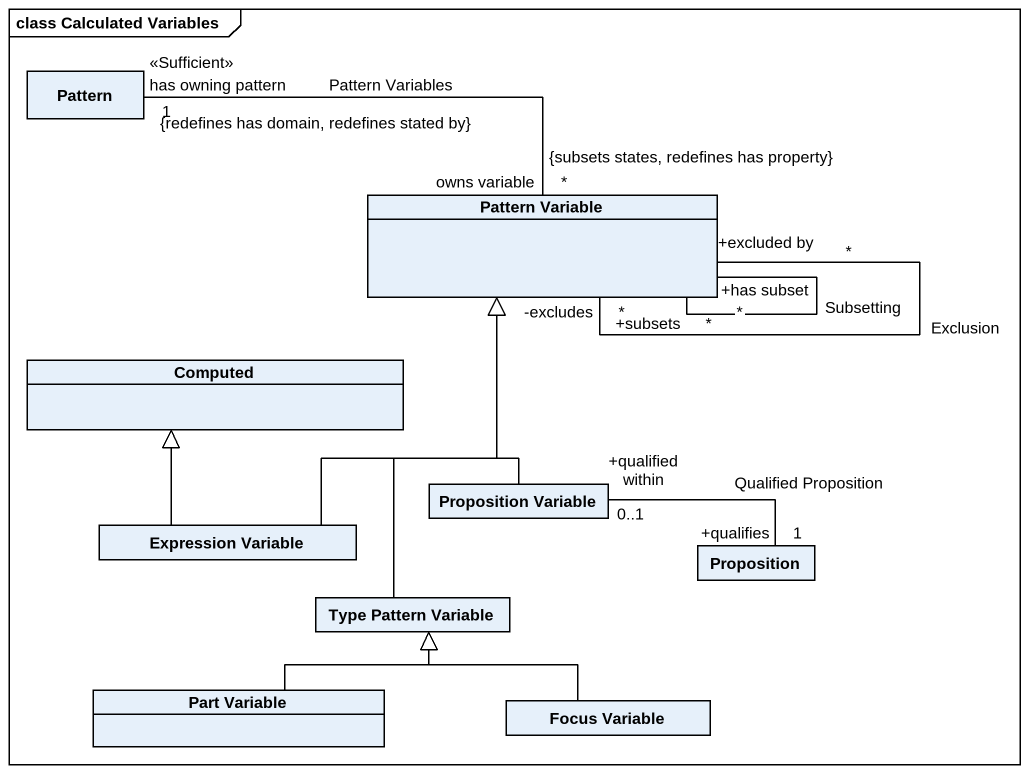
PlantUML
@startuml
mainframe class Calculated Variables
hide circle
hide empty members
class Pattern
class "Pattern Variable" as Pattern_Variable
class Computed
class "Proposition Variable" as Proposition_Variable
class "Expression Variable" as Expression_Variable
class Proposition
class "Type Pattern Variable" as Type_Pattern_Variable
class "Part Variable" as Part_Variable
class "Focus Variable" as Focus_Variable
Pattern "has owning pattern\n<<Sufficient>>\n1\n{redefines has domain, redefines stated by}" -right- "owns variable\n*\n{subsets states, redefines has property}" Pattern_Variable : Pattern Variables
Pattern_Variable "-excludes\n*" -- "+excluded by\n*" Pattern_Variable : Exclusion
Pattern_Variable "+has subset\n*" -- "+subsets\n*" Pattern_Variable : Subsetting
Proposition_Variable -up-|> Pattern_Variable
Proposition_Variable "+qualified within\n0..1" -right- "+qualifies\n1" Proposition : Qualified Proposition
Expression_Variable -up-|> Pattern_Variable
Expression_Variable -up-|> Computed
Type_Pattern_Variable -up-|> Pattern_Variable
Part_Variable -right-|> Type_Pattern_Variable
Focus_Variable -left-|> Type_Pattern_Variable
@enduml
